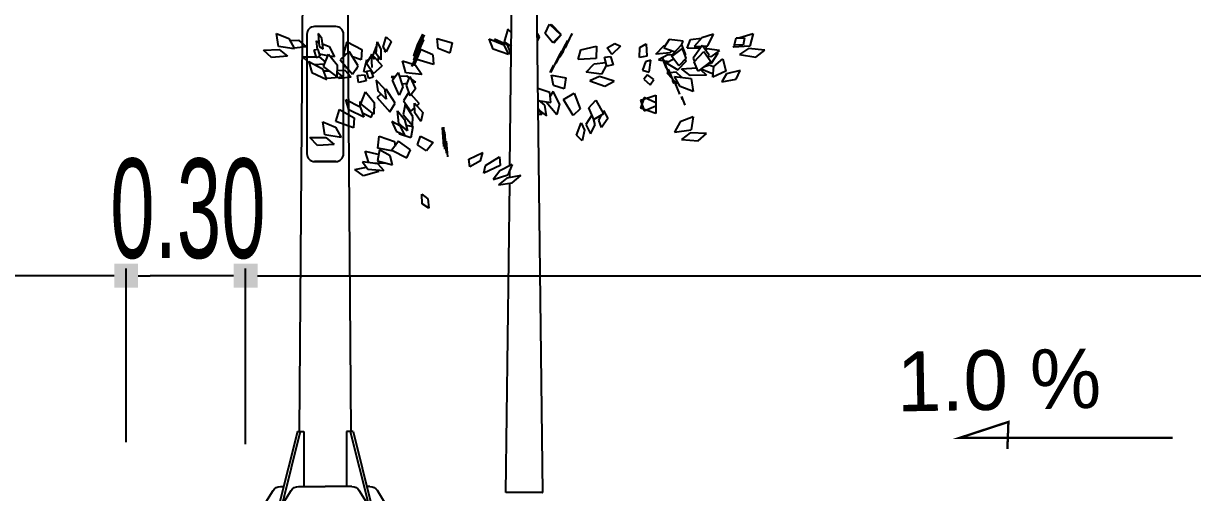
# Model space of a CAD drawing. Header units: millimetres. Extents: x 563079 to 571925, y 2063830 to 2067381.
# Drawn here: x 571045.14 to 571074.51, y 2066917.4 to 2066929.2 of the extents above; entities that cross this region are included whole.
import ezdxf

# ---------------------------------------------------------------- set-up
doc = ezdxf.new("R2010")
doc.units = ezdxf.units.MM
doc.header["$MEASUREMENT"] = 0
for name, color, linetype in [('CONGDOC', 4, 'Continuous'), ('MATCATDUONG', 8, 'Continuous'), ('MC', 7, 'Continuous'), ('moi', 7, 'Continuous'), ('SO', 48, 'Continuous')]:
    doc.layers.add(name, color=color, linetype=linetype)
doc.styles.add('CHUKICHTHUOC', font='', dxfattribs={"width": 0.7})
doc.styles.add('KTEN', font='')
doc.styles.add('TIEUDE', font='', dxfattribs={"width": 0.8})
doc.styles.get('CHUKICHTHUOC').set_extended_font_data('.VnArial NarrowH')
doc.styles.get('KTEN').set_extended_font_data('.VnAvantH')
doc.styles.get('TIEUDE').set_extended_font_data('.VnAvantH')
doc.dimstyles.new('DIM3', dxfattribs={"dimscale": 1.2, "dimtxt": 1.2, "dimasz": 0.4, "dimexe": 0, "dimexo": 0, "dimgap": 0.3, "dimtad": 1, "dimzin": 0, "dimdsep": 46, "dimtxsty": 'TIEUDE', "dimblk1": 'BOXFILLED', "dimblk2": 'BOXFILLED', "dimsah": 1, "dimcen": 0.09, "dimdle": 0.8, "dimclrd": 9, "dimclre": 9, "dimclrt": 7, "dimadec": 1, "dimazin": 0, "dimtfac": 1, "dimtmove": 2, "dimatfit": 3, "dimldrblk": 'BOXFILLED', "dimfxl": 1, "dimtolj": 1, "dimtzin": 0, "dimarcsym": 0})
doc.dimstyles.new('TNDH', dxfattribs={"dimscale": 0, "dimtxt": 2.5, "dimasz": 0.6, "dimexe": 0.18, "dimexo": 0.0625, "dimgap": 0.2, "dimtad": 1, "dimlfac": 0.1, "dimzin": 0, "dimdsep": 46, "dimtxsty": 'CHUKICHTHUOC', "dimblk": 'BOXFILLED', "dimcen": 0.09, "dimclrd": 8, "dimclre": 8, "dimclrt": 4, "dimadec": 0, "dimazin": 0, "dimtfac": 1, "dimtofl": 0, "dimtmove": 2, "dimatfit": 3, "dimfxl": 1, "dimtolj": 1, "dimtzin": 0, "dimarcsym": 2})

# ---------------------------------------------------------------- blocks, each defined once
blk = doc.blocks.new('_BoxFilled')
at = {"color": 0, "linetype": 'ByBlock', "lineweight": -2}
blk.add_line((-0.5, 0), (-1, 0), dxfattribs=at)
at = {"color": 0, "linetype": 'ByBlock'}
blk.add_solid([(-0.5, 0.5), (0.5, 0.5), (-0.5, -0.5), (0.5, -0.5)], dxfattribs=at)
blk = doc.blocks.new('*D127')
at = {"layer": 'CONGDOC', "color": 8, "linetype": 'Continuous', "lineweight": -2, "transparency": 16777216}
for p, q in [((570947.726, 2066918.124), (570947.726, 2066923.035)), ((571047.726, 2066919.683), (571047.726, 2066923.035)), ((571047.126, 2066922.855), (570948.326, 2066922.855))]:
    blk.add_line(p, q, dxfattribs=at)
at = {"layer": 'Defpoints', "color": 0, "linetype": 'Continuous', "transparency": 16777216}
for p in [(570947.726, 2066922.855), (571047.726, 2066919.62), (570947.726, 2066918.062)]:
    blk.add_point(p, dxfattribs=at)
at = {"layer": 'CONGDOC', "color": 8, "linetype": 'Continuous', "lineweight": -2, "transparency": 16777216, "xscale": 0.6, "yscale": 0.6, "zscale": 0.6, "rotation": 180}
blk.add_blockref('_BoxFilled', (570947.726, 2066922.855), dxfattribs=at)
at = {"layer": 'CONGDOC', "color": 8, "linetype": 'Continuous', "lineweight": -2, "transparency": 16777216, "xscale": 0.6, "yscale": 0.6, "zscale": 0.6}
blk.add_blockref('_BoxFilled', (571047.726, 2066922.855), dxfattribs=at)
at = {"layer": 'CONGDOC', "color": 4, "linetype": 'Continuous', "transparency": 16777216, "insert": (570997.726, 2066924.331), "char_height": 2.5, "attachment_point": 5, "style": 'CHUKICHTHUOC'}
blk.add_mtext('\\A1;10.00', dxfattribs=at)
blk = doc.blocks.new('fasfsfsdf')
at = {"color": 99, "linetype": 'ByBlock'}
for p, q in [((596094.649, 2065615.091), (596094.559, 2065622.848)), ((596093.997, 2065620.861), (596093.831, 2065606.878)), ((596093.365, 2065618.388), (596093.602, 2065618.645)), ((596093.655, 2065618.652), (596093.374, 2065618.385)), ((596093.602, 2065618.645), (596093.612, 2065618.613)), ((596093.769, 2065618.413), (596093.655, 2065618.652)), ((596094.606, 2065618.424), (596094.706, 2065618.524)), ((596094.616, 2065618.431), (596094.606, 2065618.452)), ((596094.706, 2065618.524), (596094.797, 2065618.21)), ((596088.874, 2065618.313), (596088.541, 2065618.413)), ((596088.541, 2065618.413), (596088.622, 2065618.099)), ((596088.964, 2065618.303), (596088.755, 2065618.31)), ((596088.755, 2065618.31), (596088.788, 2065618.124)), ((596088.788, 2065618.124), (596089.012, 2065618.135)), ((596088.879, 2065618.303), (596088.874, 2065618.313)), ((596089.012, 2065618.135), (596088.964, 2065618.303)), ((596089.04, 2065618.074), (596088.998, 2065618.131)), ((596089.678, 2065618.106), (596089.535, 2065618.395)), ((596089.535, 2065618.395), (596089.83, 2065618.306)), ((596089.83, 2065618.306), (596090.025, 2065618.085)), ((596090.116, 2065618.267), (596089.835, 2065618.295)), ((596090.196, 2065618.046), (596090.116, 2065618.267)), ((596090.301, 2065618.22), (596090.648, 2065618.263)), ((596090.339, 2065618.121), (596090.301, 2065618.22)), ((596090.648, 2065618.263), (596090.786, 2065618.053)), ((596091.224, 2065618.156), (596091.21, 2065617.846)), ((596091.386, 2065618.064), (596091.224, 2065618.156)), ((596092.014, 2065618.167), (596091.876, 2065618.099)), ((596092.204, 2065618.053), (596092.014, 2065618.167)), ((596093.193, 2065618.178), (596093.084, 2065618.417)), ((596093.084, 2065618.417), (596093.151, 2065618.295)), ((596093.151, 2065618.295), (596093.265, 2065618.053)), ((596093.293, 2065618.056), (596093.193, 2065618.238)), ((596093.317, 2065617.967), (596093.193, 2065618.238)), ((596093.265, 2065618.053), (596093.193, 2065618.178)), ((596093.55, 2065618.178), (596093.365, 2065618.388)), ((596093.374, 2065618.385), (596093.569, 2065618.178)), ((596093.55, 2065618.178), (596093.555, 2065618.188)), ((596093.569, 2065618.178), (596093.769, 2065618.413)), ((596093.969, 2065618.413), (596093.912, 2065618.328)), ((596093.912, 2065618.328), (596093.964, 2065618.22)), ((596093.959, 2065618.328), (596093.964, 2065618.338)), ((596093.964, 2065618.31), (596093.959, 2065618.328)), ((596094.797, 2065618.21), (596094.611, 2065618.092)), ((596094.716, 2065618.131), (596094.625, 2065617.899)), ((596094.716, 2065618.131), (596095.034, 2065618.27)), ((596095.168, 2065618.281), (596094.801, 2065618.128)), ((596095.034, 2065618.27), (596095.015, 2065618.217)), ((596095.072, 2065618.024), (596095.168, 2065618.281)), ((596096.481, 2065618.292), (596096.1, 2065618.181)), ((596096.1, 2065618.181), (596096.157, 2065617.924)), ((596096.452, 2065618.042), (596096.481, 2065618.292)), ((596096.899, 2065618.217), (596096.794, 2065618.381)), ((596096.923, 2065618.078), (596096.794, 2065618.381)), ((596096.98, 2065617.878), (596096.809, 2065618.256)), ((596096.809, 2065618.256), (596096.871, 2065618.196)), ((596096.966, 2065618.146), (596096.842, 2065618.395)), ((596096.842, 2065618.395), (596096.942, 2065618.103)), ((596097.061, 2065617.857), (596096.966, 2065618.146)), ((596097.76, 2065618.328), (596097.637, 2065618.213)), ((596097.637, 2065618.213), (596097.755, 2065617.956)), ((596097.836, 2065618.074), (596097.76, 2065618.328)), ((596097.989, 2065618.206), (596097.893, 2065618.014)), ((596098.012, 2065617.907), (596097.989, 2065618.206)), ((596098.735, 2065618.206), (596098.374, 2065618.014)), ((596098.821, 2065617.907), (596098.735, 2065618.206)), ((596099.359, 2065618.16), (596099.187, 2065618.088)), ((596099.34, 2065618.031), (596099.378, 2065618.288)), ((596099.378, 2065618.288), (596099.463, 2065618.413)), ((596099.463, 2065618.413), (596099.444, 2065618.088)), ((596099.511, 2065618.228), (596099.449, 2065618.199)), ((596099.482, 2065618.01), (596099.511, 2065618.228)), ((596099.963, 2065618.249), (596099.768, 2065618.078)), ((596100.172, 2065618.238), (596099.963, 2065618.249)), ((596100.201, 2065618.288), (596100.063, 2065618.031)), ((596100.515, 2065618.413), (596100.201, 2065618.288)), ((596100.462, 2065618.088), (596100.515, 2065618.413)), ((596088.251, 2065617.996), (596088.655, 2065618.035)), ((596088.47, 2065617.821), (596088.251, 2065617.996)), ((596088.883, 2065617.885), (596088.47, 2065617.821)), ((596088.622, 2065618.099), (596089.04, 2065618.074)), ((596088.655, 2065618.035), (596088.883, 2065617.885)), ((596089.388, 2065617.985), (596089.706, 2065618.028)), ((596089.388, 2065617.985), (596089.606, 2065617.828)), ((596089.587, 2065617.667), (596089.421, 2065617.928)), ((596089.421, 2065617.928), (596089.469, 2065617.924)), ((596089.778, 2065617.967), (596089.602, 2065617.714)), ((596089.606, 2065617.828), (596089.673, 2065617.839)), ((596089.645, 2065617.874), (596089.825, 2065618.117)), ((596089.683, 2065617.832), (596089.645, 2065617.874)), ((596089.811, 2065618.096), (596089.678, 2065618.106)), ((596089.706, 2065618.028), (596089.74, 2065618.003)), ((596089.721, 2065618.031), (596089.711, 2065618.103)), ((596089.721, 2065618.031), (596089.759, 2065618.031)), ((596090.02, 2065617.7), (596089.778, 2065617.967)), ((596089.825, 2065618.117), (596090.049, 2065617.796)), ((596090.025, 2065618.085), (596089.84, 2065618.096)), ((596089.878, 2065618.035), (596090.196, 2065618.046)), ((596090.22, 2065617.796), (596090.315, 2065618.042)), ((596090.339, 2065618.128), (596090.244, 2065617.882)), ((596090.249, 2065617.871), (596090.244, 2065617.882)), ((596090.582, 2065617.835), (596090.315, 2065618.042)), ((596090.339, 2065618.128), (596090.591, 2065617.864)), ((596090.41, 2065617.607), (596090.582, 2065617.835)), ((596090.786, 2065618.053), (596090.496, 2065617.956)), ((596090.591, 2065617.864), (596090.572, 2065617.839)), ((596090.582, 2065617.871), (596090.686, 2065617.882)), ((596090.586, 2065617.985), (596090.625, 2065617.928)), ((596090.625, 2065617.928), (596090.986, 2065617.896)), ((596090.686, 2065617.882), (596090.919, 2065617.75)), ((596090.781, 2065618.103), (596090.743, 2065618.11)), ((596090.986, 2065617.896), (596090.781, 2065618.103)), ((596091.21, 2065617.846), (596091.395, 2065617.814)), ((596091.395, 2065617.814), (596091.386, 2065618.064)), ((596091.876, 2065618.099), (596092.094, 2065617.892)), ((596092.123, 2065617.839), (596092.061, 2065617.632)), ((596092.094, 2065617.892), (596092.204, 2065618.053)), ((596092.275, 2065617.817), (596092.123, 2065617.839)), ((596092.87, 2065618.003), (596092.475, 2065618.096)), ((596092.475, 2065618.096), (596092.48, 2065617.789)), ((596092.936, 2065617.76), (596092.87, 2065618.003)), ((596093.403, 2065617.824), (596093.293, 2065618.056)), ((596093.317, 2065617.967), (596093.403, 2065617.824)), ((596093.417, 2065617.853), (596093.35, 2065617.971)), ((596093.35, 2065617.971), (596093.488, 2065617.675)), ((596093.531, 2065617.618), (596093.417, 2065617.853)), ((596094.625, 2065617.899), (596094.701, 2065617.924)), ((596094.801, 2065618.128), (596094.682, 2065617.889)), ((596094.682, 2065617.889), (596095.072, 2065618.024)), ((596096.157, 2065617.924), (596096.452, 2065618.042)), ((596096.59, 2065617.878), (596096.571, 2065617.639)), ((596096.59, 2065617.878), (596096.913, 2065618.024)), ((596097.032, 2065617.66), (596096.89, 2065618.006)), ((596096.89, 2065618.006), (596096.975, 2065617.882)), ((596096.923, 2065618.078), (596097.056, 2065617.839)), ((596096.942, 2065618.103), (596097.061, 2065617.857)), ((596097.07, 2065617.757), (596096.98, 2065617.878)), ((596096.985, 2065617.964), (596097.07, 2065617.757)), ((596097.113, 2065617.585), (596096.99, 2065617.86)), ((596096.994, 2065617.949), (596096.994, 2065617.939)), ((596097.056, 2065617.839), (596097.009, 2065617.953)), ((596097.755, 2065617.956), (596097.836, 2065618.074)), ((596097.793, 2065617.949), (596097.77, 2065617.981)), ((596097.793, 2065617.949), (596097.779, 2065617.992)), ((596098.122, 2065617.899), (596097.86, 2065617.6)), ((596097.893, 2065618.014), (596097.893, 2065617.757)), ((596097.893, 2065617.757), (596098.012, 2065617.907)), ((596097.998, 2065618.071), (596098.008, 2065618.088)), ((596098.008, 2065618.088), (596098.098, 2065617.874)), ((596098.05, 2065617.76), (596098.136, 2065617.885)), ((596098.131, 2065617.878), (596098.122, 2065617.899)), ((596098.136, 2065617.885), (596098.122, 2065617.56)), ((596098.131, 2065617.874), (596098.255, 2065617.671)), ((596098.374, 2065618.014), (596098.383, 2065617.757)), ((596098.464, 2065617.607), (596098.688, 2065617.964)), ((596098.688, 2065617.964), (596098.916, 2065617.753)), ((596098.769, 2065617.889), (596098.821, 2065617.907)), ((596098.788, 2065617.864), (596098.826, 2065617.885)), ((596098.826, 2065617.885), (596098.816, 2065617.839)), ((596099.211, 2065617.896), (596098.992, 2065617.625)), ((596099.187, 2065618.088), (596099.059, 2065617.828)), ((596099.059, 2065617.828), (596099.173, 2065617.846)), ((596099.33, 2065617.589), (596099.211, 2065617.896)), ((596099.225, 2065617.857), (596099.43, 2065617.896)), ((596099.444, 2065618.088), (596099.34, 2065618.031)), ((596099.416, 2065617.846), (596099.468, 2065618.014)), ((596099.52, 2065617.81), (596099.416, 2065617.846)), ((596099.468, 2065618.014), (596099.573, 2065617.999)), ((596099.573, 2065617.999), (596099.52, 2065617.81)), ((596099.768, 2065618.078), (596100.072, 2065618.046)), ((596100.063, 2065618.031), (596100.462, 2065618.088)), ((596100.139, 2065618.042), (596100.148, 2065618.042)), ((596100.148, 2065618.042), (596100.148, 2065618.042)), ((596100.443, 2065618.014), (596100.239, 2065617.846)), ((596100.239, 2065617.846), (596100.643, 2065617.81)), ((596100.838, 2065617.999), (596100.443, 2065618.014)), ((596100.643, 2065617.81), (596100.838, 2065617.999)), ((596089.302, 2065617.782), (596089.231, 2065617.471)), ((596089.526, 2065617.589), (596089.302, 2065617.782)), ((596089.64, 2065617.625), (596089.526, 2065617.582)), ((596089.554, 2065617.321), (596089.526, 2065617.589)), ((596089.645, 2065617.678), (596089.587, 2065617.667)), ((596089.602, 2065617.714), (596089.92, 2065617.468)), ((596089.763, 2065617.585), (596089.64, 2065617.625)), ((596089.92, 2065617.468), (596090.02, 2065617.7)), ((596090.339, 2065617.525), (596089.959, 2065617.557)), ((596090.049, 2065617.796), (596090.011, 2065617.707)), ((596090.215, 2065617.732), (596090.268, 2065617.746)), ((596090.434, 2065617.5), (596090.215, 2065617.732)), ((596090.22, 2065617.796), (596090.41, 2065617.607)), ((596090.724, 2065617.675), (596090.434, 2065617.5)), ((596090.724, 2065617.675), (596090.534, 2065617.775)), ((596090.919, 2065617.75), (596090.648, 2065617.714)), ((596090.786, 2065617.728), (596090.686, 2065617.464)), ((596090.72, 2065617.546), (596090.82, 2065617.792)), ((596090.82, 2065617.792), (596090.786, 2065617.728)), ((596091.114, 2065617.742), (596091.248, 2065617.703)), ((596091.153, 2065617.443), (596091.114, 2065617.742)), ((596091.248, 2065617.703), (596091.319, 2065617.493)), ((596092.061, 2065617.632), (596092.218, 2065617.593)), ((596092.218, 2065617.593), (596092.275, 2065617.817)), ((596092.228, 2065617.632), (596092.347, 2065617.396)), ((596092.532, 2065617.653), (596092.242, 2065617.685)), ((596092.48, 2065617.789), (596092.936, 2065617.76)), ((596092.737, 2065617.446), (596092.532, 2065617.653)), ((596093.488, 2065617.675), (596093.531, 2065617.618)), ((596093.55, 2065617.621), (596093.541, 2065617.614)), ((596093.541, 2065617.614), (596093.631, 2065617.439)), ((596093.631, 2065617.464), (596093.55, 2065617.621)), ((596096.571, 2065617.639), (596096.99, 2065617.76)), ((596097.023, 2065617.621), (596096.861, 2065617.382)), ((596097.023, 2065617.785), (596097.013, 2065617.828)), ((596097.056, 2065617.632), (596097.023, 2065617.621)), ((596097.032, 2065617.66), (596097.113, 2065617.585)), ((596097.351, 2065617.732), (596097.085, 2065617.643)), ((596097.265, 2065617.425), (596097.351, 2065617.732)), ((596098.074, 2065617.411), (596097.86, 2065617.6)), ((596097.97, 2065617.725), (596097.941, 2065617.817)), ((596098.255, 2065617.671), (596098.074, 2065617.411)), ((596098.245, 2065617.764), (596098.217, 2065617.732)), ((596098.317, 2065617.461), (596098.245, 2065617.764)), ((596098.383, 2065617.757), (596098.602, 2065617.832)), ((596098.602, 2065617.396), (596098.464, 2065617.607)), ((596098.916, 2065617.753), (596098.602, 2065617.396)), ((596098.783, 2065617.56), (596098.735, 2065617.55)), ((596098.783, 2065617.56), (596098.788, 2065617.607)), ((596098.992, 2065617.625), (596099.002, 2065617.336)), ((596099.002, 2065617.336), (596099.33, 2065617.589)), ((596099.444, 2065617.828), (596099.287, 2065617.692)), ((596099.306, 2065617.646), (596099.568, 2065617.632)), ((596099.344, 2065617.51), (596099.701, 2065617.707)), ((596099.444, 2065617.828), (596099.463, 2065617.828)), ((596099.849, 2065617.832), (596099.525, 2065617.828)), ((596099.701, 2065617.707), (596099.625, 2065617.439)), ((596099.687, 2065617.667), (596099.849, 2065617.832)), ((596088.869, 2065617.489), (596089.212, 2065617.403)), ((596088.969, 2065617.264), (596088.869, 2065617.489)), ((596089.331, 2065617.2), (596088.969, 2065617.264)), ((596089.212, 2065617.403), (596089.331, 2065617.2)), ((596089.231, 2065617.471), (596089.554, 2065617.321)), ((596089.545, 2065617.393), (596089.844, 2065617.521)), ((596089.863, 2065617.507), (596089.716, 2065617.371)), ((596089.716, 2065617.371), (596090.125, 2065617.357)), ((596090.101, 2065617.282), (596090.044, 2065616.957)), ((596090.515, 2065617.336), (596090.101, 2065617.282)), ((596090.125, 2065617.357), (596090.339, 2065617.525)), ((596090.334, 2065617.311), (596090.477, 2065617.446)), ((596090.372, 2065617.082), (596090.515, 2065617.336)), ((596090.572, 2065617.279), (596090.472, 2065617.172)), ((596090.477, 2065617.446), (596090.634, 2065617.428)), ((596090.677, 2065617.521), (596090.529, 2065617.161)), ((596090.71, 2065617.425), (596090.586, 2065617.293)), ((596090.62, 2065617.396), (596090.677, 2065617.521)), ((596090.634, 2065617.428), (596090.639, 2065617.428)), ((596090.639, 2065617.428), (596090.71, 2065617.425)), ((596091.034, 2065617.261), (596091.195, 2065617.375)), ((596091.124, 2065617.125), (596091.034, 2065617.261)), ((596091.286, 2065617.264), (596091.124, 2065617.125)), ((596091.319, 2065617.493), (596091.153, 2065617.443)), ((596091.195, 2065617.375), (596091.286, 2065617.264)), ((596092.033, 2065617.221), (596092.399, 2065617.336)), ((596092.347, 2065617.396), (596092.737, 2065617.446)), ((596092.399, 2065617.336), (596092.642, 2065617.229)), ((596093.602, 2065617.368), (596093.246, 2065617.304)), ((596093.246, 2065617.304), (596093.284, 2065617.022)), ((596093.56, 2065617.107), (596093.602, 2065617.368)), ((596093.631, 2065617.439), (596093.631, 2065617.464)), ((596096.861, 2065617.382), (596097.265, 2065617.425)), ((596097.013, 2065617.193), (596097.132, 2065617.275)), ((596097.166, 2065617.339), (596097.023, 2065617.025)), ((596097.251, 2065617.118), (596097.166, 2065617.339)), ((596097.175, 2065617.304), (596097.242, 2065617.346)), ((596097.242, 2065617.346), (596097.422, 2065617.336)), ((596097.46, 2065617.439), (596097.342, 2065617.072)), ((596097.603, 2065617.239), (596097.46, 2065617.439)), ((596097.537, 2065617.329), (596097.632, 2065617.325)), ((596097.632, 2065617.325), (596097.575, 2065617.279)), ((596098.141, 2065617.486), (596098.088, 2065617.318)), ((596098.088, 2065617.318), (596098.193, 2065617.282)), ((596098.25, 2065617.471), (596098.141, 2065617.486)), ((596098.155, 2065617.525), (596098.155, 2065617.482)), ((596098.193, 2065617.282), (596098.25, 2065617.471)), ((596098.236, 2065617.436), (596098.317, 2065617.461)), ((596098.302, 2065617.378), (596098.264, 2065617.225)), ((596098.479, 2065617.357), (596098.302, 2065617.378)), ((596098.45, 2065617.182), (596098.479, 2065617.357)), ((596098.502, 2065617.539), (596098.493, 2065617.507)), ((596098.493, 2065617.507), (596098.521, 2065617.51)), ((596098.635, 2065617.318), (596098.788, 2065617.486)), ((596098.635, 2065617.318), (596098.935, 2065617.282)), ((596098.788, 2065617.486), (596098.997, 2065617.475)), ((596098.997, 2065617.446), (596098.835, 2065617.318)), ((596098.835, 2065617.318), (596099.24, 2065617.282)), ((596098.949, 2065617.307), (596098.935, 2065617.282)), ((596099.33, 2065617.475), (596099.187, 2065617.478)), ((596099.24, 2065617.282), (596099.268, 2065617.307)), ((596099.249, 2065617.257), (596099.344, 2065617.51)), ((596099.625, 2065617.439), (596099.249, 2065617.257)), ((596090.044, 2065616.957), (596090.372, 2065617.082)), ((596090.506, 2065617.179), (596090.391, 2065616.89)), ((596090.472, 2065617.172), (596090.425, 2065617.179)), ((596090.506, 2065617.179), (596090.477, 2065617.111)), ((596090.529, 2065617.161), (596090.563, 2065617.232)), ((596092.27, 2065617.089), (596092.033, 2065617.221)), ((596092.642, 2065617.229), (596092.27, 2065617.089)), ((596093.284, 2065617.022), (596093.56, 2065617.107)), ((596093.407, 2065616.651), (596093.564, 2065616.957)), ((596093.564, 2065616.957), (596093.636, 2065616.84)), ((596093.65, 2065616.929), (596093.95, 2065617.036)), ((596097.013, 2065617.193), (596097.094, 2065617.182)), ((596097.023, 2065617.025), (596097.156, 2065616.85)), ((596097.156, 2065616.85), (596097.251, 2065617.118)), ((596097.365, 2065617.154), (596097.227, 2065617.168)), ((596097.342, 2065617.072), (596097.432, 2065616.865)), ((596097.432, 2065616.865), (596097.603, 2065617.239)), ((596097.532, 2065616.665), (596097.755, 2065617.018)), ((596097.803, 2065617.029), (596097.755, 2065616.768)), ((596097.755, 2065617.018), (596097.793, 2065616.979)), ((596097.755, 2065616.768), (596097.97, 2065616.972)), ((596097.803, 2065617.029), (596098.008, 2065617.243)), ((596098.008, 2065617.243), (596097.97, 2065616.972)), ((596098.264, 2065617.225), (596098.45, 2065617.182)), ((596090.339, 2065616.833), (596090.258, 2065616.615)), ((596090.287, 2065616.708), (596090.258, 2065616.615)), ((596090.315, 2065616.761), (596090.339, 2065616.833)), ((596090.391, 2065616.89), (596090.391, 2065616.897)), ((596091.367, 2065616.74), (596090.986, 2065616.868)), ((596090.986, 2065616.868), (596090.986, 2065616.408)), ((596090.986, 2065616.672), (596091.276, 2065616.808)), ((596091.276, 2065616.808), (596091.367, 2065616.536)), ((596091.367, 2065616.74), (596091.276, 2065616.469)), ((596092.494, 2065616.74), (596092.299, 2065616.394)), ((596092.67, 2065616.547), (596092.494, 2065616.74)), ((596093.036, 2065616.918), (596092.889, 2065616.526)), ((596093.303, 2065616.761), (596093.036, 2065616.918)), ((596093.065, 2065616.351), (596093.303, 2065616.761)), ((596093.469, 2065616.372), (596093.74, 2065616.686)), ((596093.621, 2065616.679), (596093.65, 2065616.929)), ((596093.945, 2065616.736), (596093.621, 2065616.679)), ((596093.74, 2065616.686), (596093.731, 2065616.697)), ((596093.774, 2065616.611), (596093.912, 2065616.729)), ((596097.047, 2065616.668), (596096.842, 2065616.429)), ((596096.928, 2065616.654), (596097.127, 2065616.886)), ((596097.042, 2065616.422), (596097.047, 2065616.668)), ((596097.323, 2065616.726), (596097.142, 2065616.465)), ((596097.189, 2065616.943), (596097.323, 2065616.726)), ((596097.67, 2065616.451), (596097.532, 2065616.665)), ((596097.984, 2065616.808), (596097.67, 2065616.451)), ((596097.984, 2065616.808), (596097.889, 2065616.893)), ((596098.274, 2065616.95), (596098.06, 2065616.679)), ((596098.06, 2065616.679), (596098.069, 2065616.39)), ((596098.398, 2065616.647), (596098.274, 2065616.95)), ((596098.412, 2065616.711), (596098.374, 2065616.697)), ((596098.769, 2065616.761), (596098.412, 2065616.569)), ((596098.412, 2065616.569), (596098.412, 2065616.711)), ((596098.693, 2065616.494), (596098.769, 2065616.761)), ((596091.276, 2065616.469), (596090.986, 2065616.601)), ((596090.986, 2065616.408), (596091.367, 2065616.536)), ((596092.299, 2065616.479), (596092.194, 2065616.28)), ((596092.318, 2065616.433), (596092.299, 2065616.479)), ((596092.299, 2065616.394), (596092.546, 2065616.258)), ((596092.546, 2065616.258), (596092.67, 2065616.547)), ((596092.889, 2065616.526), (596093.065, 2065616.351)), ((596093.407, 2065616.651), (596093.469, 2065616.372)), ((596093.731, 2065616.347), (596093.774, 2065616.611)), ((596093.931, 2065616.501), (596093.731, 2065616.347)), ((596093.945, 2065616.519), (596093.845, 2065616.379)), ((596093.845, 2065616.379), (596093.945, 2065616.376)), ((596093.945, 2065616.376), (596093.954, 2065616.376)), ((596093.954, 2065616.376), (596093.969, 2065616.376)), ((596096.842, 2065616.429), (596096.89, 2065616.208)), ((596096.89, 2065616.208), (596097.042, 2065616.422)), ((596096.928, 2065616.654), (596096.985, 2065616.597)), ((596097.142, 2065616.465), (596097.042, 2065616.551)), ((596097.089, 2065616.333), (596097.284, 2065616.629)), ((596097.332, 2065616.383), (596097.094, 2065616.101)), ((596097.284, 2065616.629), (596097.332, 2065616.383)), ((596097.475, 2065616.472), (596097.299, 2065616.255)), ((596097.441, 2065616.155), (596097.475, 2065616.472)), ((596098.041, 2065616.572), (596098.06, 2065616.579)), ((596098.065, 2065616.501), (596098.041, 2065616.572)), ((596098.069, 2065616.39), (596098.398, 2065616.647)), ((596098.136, 2065616.305), (596098.093, 2065616.412)), ((596098.136, 2065616.305), (596098.35, 2065616.415)), ((596098.412, 2065616.569), (596098.317, 2065616.315)), ((596098.317, 2065616.315), (596098.693, 2065616.494)), ((596098.93, 2065616.504), (596098.564, 2065616.297)), ((596099.026, 2065616.208), (596098.93, 2065616.504)), ((596090.044, 2065616.319), (596090.101, 2065615.994)), ((596090.044, 2065616.319), (596090.372, 2065616.194)), ((596090.372, 2065616.194), (596090.515, 2065615.937)), ((596092.194, 2065616.28), (596092.347, 2065616.055)), ((596092.347, 2065616.055), (596092.413, 2065616.24)), ((596092.413, 2065616.24), (596092.351, 2065616.362)), ((596092.508, 2065616.119), (596092.551, 2065616.276)), ((596092.623, 2065615.891), (596092.508, 2065616.119)), ((596092.589, 2065616.365), (596092.746, 2065616.13)), ((596092.746, 2065616.13), (596092.623, 2065615.891)), ((596092.865, 2065616.169), (596092.779, 2065615.983)), ((596092.979, 2065615.862), (596092.865, 2065616.169)), ((596097.094, 2065616.101), (596097.089, 2065616.333)), ((596097.256, 2065616.108), (596097.089, 2065616.08)), ((596097.089, 2065616.08), (596097.137, 2065615.798)), ((596097.299, 2065616.255), (596097.223, 2065615.973)), ((596097.223, 2065615.973), (596097.441, 2065616.155)), ((596097.289, 2065615.862), (596097.403, 2065616.083)), ((596097.403, 2065616.083), (596097.617, 2065616.201)), ((596097.46, 2065616.144), (596097.418, 2065616.137)), ((596097.456, 2065616.112), (596097.46, 2065616.144)), ((596097.617, 2065616.201), (596097.508, 2065615.962)), ((596098.564, 2065616.297), (596098.583, 2065616.044)), ((596098.583, 2065616.044), (596099.026, 2065616.208)), ((596099.349, 2065616.198), (596099.03, 2065616.062)), ((596099.301, 2065615.873), (596099.349, 2065616.198)), ((596089.716, 2065615.905), (596090.125, 2065615.919)), ((596089.92, 2065615.716), (596089.716, 2065615.905)), ((596090.515, 2065615.937), (596090.101, 2065615.994)), ((596090.125, 2065615.919), (596090.339, 2065615.752)), ((596092.779, 2065615.983), (596092.832, 2065615.719)), ((596092.832, 2065615.719), (596092.979, 2065615.862)), ((596096.247, 2065615.409), (596096.285, 2065615.948)), ((596096.319, 2065616.066), (596096.285, 2065615.509)), ((596096.309, 2065615.83), (596096.319, 2065616.066)), ((596096.314, 2065615.573), (596096.347, 2065616.055)), ((596096.324, 2065615.78), (596096.314, 2065615.573)), ((596096.894, 2065615.834), (596096.576, 2065615.673)), ((596096.971, 2065615.62), (596096.894, 2065615.834)), ((596097.137, 2065615.798), (596097.422, 2065615.884)), ((596097.508, 2065615.962), (596097.289, 2065615.862)), ((596097.422, 2065615.884), (596097.427, 2065615.923)), ((596097.931, 2065615.837), (596097.551, 2065615.705)), ((596097.97, 2065615.53), (596097.931, 2065615.837)), ((596099.03, 2065616.062), (596098.892, 2065615.805)), ((596098.892, 2065615.805), (596099.301, 2065615.873)), ((596099.273, 2065615.801), (596099.068, 2065615.623)), ((596099.677, 2065615.801), (596099.273, 2065615.801)), ((596099.482, 2065615.602), (596099.677, 2065615.801)), ((596090.339, 2065615.752), (596089.92, 2065615.716)), ((596096.252, 2065615.712), (596096.219, 2065615.313)), ((596096.285, 2065615.509), (596096.295, 2065615.734)), ((596096.576, 2065615.673), (596096.742, 2065615.47)), ((596096.742, 2065615.47), (596096.971, 2065615.62)), ((596097.151, 2065615.495), (596097.446, 2065615.709)), ((596097.237, 2065615.291), (596097.151, 2065615.495)), ((596097.446, 2065615.709), (596097.617, 2065615.48)), ((596097.551, 2065615.705), (596097.537, 2065615.584)), ((596097.575, 2065615.459), (596097.97, 2065615.53)), ((596097.66, 2065615.341), (596097.927, 2065615.491)), ((596097.927, 2065615.491), (596097.974, 2065615.22)), ((596099.068, 2065615.623), (596099.482, 2065615.602)), ((596094.911, 2065615.316), (596094.892, 2065615.102)), ((596095.267, 2065615.102), (596094.911, 2065615.316)), ((596095.386, 2065615.22), (596095.334, 2065615.423)), ((596095.681, 2065615.259), (596095.334, 2065615.423)), ((596095.386, 2065615.22), (596095.658, 2065615.067)), ((596095.658, 2065615.067), (596095.681, 2065615.259)), ((596097.617, 2065615.48), (596097.237, 2065615.291)), ((596097.603, 2065615.113), (596097.66, 2065615.341)), ((596097.974, 2065615.22), (596097.603, 2065615.113)), ((596097.965, 2065615.384), (596097.946, 2065615.363)), ((596098.288, 2065615.455), (596097.965, 2065615.384)), ((596097.97, 2065615.138), (596098.355, 2065615.191)), ((596098.193, 2065615.166), (596098.288, 2065615.455)), ((596098.355, 2065615.191), (596098.222, 2065615.006)), ((596094.597, 2065615.12), (596094.706, 2065614.863)), ((596094.597, 2065615.12), (596094.901, 2065614.967)), ((596094.654, 2065614.792), (596094.649, 2065614.988)), ((596094.892, 2065615.102), (596095.306, 2065614.906)), ((596094.901, 2065614.967), (596095.068, 2065614.745)), ((596095.306, 2065614.906), (596095.267, 2065615.102)), ((596097.803, 2065615.17), (596097.793, 2065615.156)), ((596097.793, 2065615.156), (596098.046, 2065615.149)), ((596097.97, 2065615.138), (596097.817, 2065614.97)), ((596098.222, 2065615.006), (596097.817, 2065614.97)), ((596098.012, 2065614.984), (596097.941, 2065614.945)), ((596097.941, 2065614.945), (596098.326, 2065614.842)), ((596098.545, 2065614.999), (596098.255, 2065615.056)), ((596098.326, 2065614.842), (596098.545, 2065614.999)), ((596094.592, 2065614.663), (596094.378, 2065614.845)), ((596094.378, 2065614.845), (596094.725, 2065614.781)), ((596094.939, 2065614.613), (596094.592, 2065614.663)), ((596094.654, 2065614.653), (596094.644, 2065614.653)), ((596094.754, 2065606.878), (596094.654, 2065614.653)), ((596095.068, 2065614.745), (596094.706, 2065614.863)), ((596094.725, 2065614.781), (596094.939, 2065614.613)), ((596096.866, 2065614.378), (596096.714, 2065614.257)), ((596096.852, 2065614.132), (596096.866, 2065614.378)), ((596096.714, 2065614.257), (596096.685, 2065614.028)), ((596096.685, 2065614.028), (596096.852, 2065614.132)), ((596093.831, 2065606.878), (596093.826, 2065606.878)), ((596093.826, 2065606.878), (596094.754, 2065606.878))]:
    blk.add_line(p, q, dxfattribs=at)
blk = doc.blocks.new('*D146')
at = {"layer": 'CONGDOC', "color": 8, "linetype": 'Continuous', "lineweight": -2, "transparency": 16777216}
for p, q in [((571047.726, 2066918.672), (571047.726, 2066923.035)), ((571050.726, 2066918.672), (571050.726, 2066923.035)), ((571050.126, 2066922.855), (571048.326, 2066922.855))]:
    blk.add_line(p, q, dxfattribs=at)
at = {"layer": 'Defpoints', "color": 0, "linetype": 'Continuous', "transparency": 16777216}
for p in [(571047.726, 2066922.855), (571047.726, 2066918.61), (571050.726, 2066918.61)]:
    blk.add_point(p, dxfattribs=at)
at = {"layer": 'CONGDOC', "color": 8, "linetype": 'Continuous', "lineweight": -2, "transparency": 16777216, "xscale": 0.6, "yscale": 0.6, "zscale": 0.6, "rotation": 180}
blk.add_blockref('_BoxFilled', (571047.726, 2066922.855), dxfattribs=at)
at = {"layer": 'CONGDOC', "color": 8, "linetype": 'Continuous', "lineweight": -2, "transparency": 16777216, "xscale": 0.6, "yscale": 0.6, "zscale": 0.6}
blk.add_blockref('_BoxFilled', (571050.726, 2066922.855), dxfattribs=at)
at = {"layer": 'CONGDOC', "color": 4, "linetype": 'Continuous', "transparency": 16777216, "insert": (571049.277, 2066924.532), "char_height": 2.5, "attachment_point": 5, "style": 'CHUKICHTHUOC'}
blk.add_mtext('\\A1;0.30', dxfattribs=at)
blk = doc.blocks.new('DEN3')
at = {"layer": 'MATCATDUONG', "color": 222}
for p, q in [((10943.02, 5254.759, 1.582), (10942.107, 5251.092, 1.582)), ((10943.157, 5254.759, 1.582), (10942.244, 5251.092, 1.582)), ((10943.352, 5254.759, 1.582), (10943.352, 5251.981, 1.582)), ((10945.492, 5254.759, 1.582), (10945.492, 5251.981, 1.582)), ((10945.687, 5254.759, 1.582), (10946.6, 5251.092, 1.582)), ((10945.824, 5254.759, 1.582), (10946.737, 5251.092, 1.582)), ((10941.432, 5251.197, 1.582), (10941.791, 5251.772, 1.582)), ((10942.168, 5251.981, 1.582), (10942.328, 5251.981, 1.582)), ((10942.343, 5251.197, 1.582), (10942.703, 5251.772, 1.582)), ((10942.343, 5251.197, 1.582), (10942.703, 5251.772, 1.582)), ((10943.08, 5251.981, 1.582), (10944.422, 5251.981, 1.582)), ((10943.137, 5251.981, 1.582), (10944.329, 5251.981, 1.582)), ((10945.764, 5251.981, 1.582), (10944.422, 5251.981, 1.582)), ((10945.706, 5251.981, 1.582), (10944.515, 5251.981, 1.582)), ((10946.5, 5251.197, 1.582), (10946.141, 5251.772, 1.582)), ((10946.676, 5251.981, 1.582), (10946.516, 5251.981, 1.582)), ((10947.412, 5251.197, 1.582), (10947.052, 5251.772, 1.582))]:
    blk.add_line(p, q, dxfattribs=at)
at = {"layer": 'MATCATDUONG', "color": 222, "elevation": 1.582}
for points in [[(10945.718, 5254.759), (10945.148, 5329.777, -0.337838), (10960.652, 5350.568), (10973.241, 5353.472), (10972.96, 5354.523), (10959.336, 5351.477, 0.326638), (10943.702, 5330.861), (10943.126, 5254.759)], [(10943.887, 5268.37, -0.414214), (10943.498, 5268.759), (10943.498, 5274.787, -0.414214), (10943.887, 5275.176), (10944.957, 5275.176, -0.414214), (10945.346, 5274.787), (10945.346, 5268.759, -0.414214), (10944.957, 5268.37), (10943.887, 5268.37), (10944.957, 5268.37)]]:
    blk.add_lwpolyline(points, format="xyb", dxfattribs=at)
for points in [[(10943.02, 5254.759), (10943.157, 5254.759), (10943.352, 5254.759)], [(10945.824, 5254.759), (10945.687, 5254.759), (10945.492, 5254.759)]]:
    blk.add_lwpolyline(points, dxfattribs=at)
at = {"layer": 'MATCATDUONG', "color": 222}
for centre, start, end in [((10942.168, 5251.537, 1.582), 90, 147.99462), ((10943.08, 5251.537, 1.582), 90, 147.99462), ((10943.08, 5251.537, 1.582), 90, 147.99462), ((10945.764, 5251.537, 1.582), 32.00538, 90), ((10946.676, 5251.537, 1.582), 32.00538, 90)]:
    blk.add_arc(centre, 0.444, start, end, dxfattribs=at)
blk = doc.blocks.new('*D149')
at = {"layer": 'CONGDOC', "color": 8, "linetype": 'Continuous', "lineweight": -2, "transparency": 16777216}
for p, q in [((571050.726, 2066918.626), (571050.726, 2066923.035)), ((571107.726, 2066921.384), (571107.726, 2066923.035)), ((571051.326, 2066922.855), (571107.126, 2066922.855))]:
    blk.add_line(p, q, dxfattribs=at)
at = {"layer": 'Defpoints', "color": 0, "linetype": 'Continuous', "transparency": 16777216}
for p in [(571107.726, 2066922.855), (571107.726, 2066921.321), (571050.726, 2066918.564)]:
    blk.add_point(p, dxfattribs=at)
at = {"layer": 'CONGDOC', "color": 8, "linetype": 'Continuous', "lineweight": -2, "transparency": 16777216, "xscale": 0.6, "yscale": 0.6, "zscale": 0.6, "rotation": 180}
blk.add_blockref('_BoxFilled', (571050.726, 2066922.855), dxfattribs=at)
at = {"layer": 'CONGDOC', "color": 8, "linetype": 'Continuous', "lineweight": -2, "transparency": 16777216, "xscale": 0.6, "yscale": 0.6, "zscale": 0.6}
blk.add_blockref('_BoxFilled', (571107.726, 2066922.855), dxfattribs=at)
at = {"layer": 'CONGDOC', "color": 4, "linetype": 'Continuous', "transparency": 16777216, "insert": (571079.226, 2066924.331), "char_height": 2.5, "attachment_point": 5, "style": 'CHUKICHTHUOC'}
blk.add_mtext('\\A1;5.70', dxfattribs=at)

msp = doc.modelspace()

# ---------------------------------------------------------------- linework, layer by layer
at = {"layer": 'moi', "linetype": 'Continuous', "const_width": 0.05906}
msp.add_lwpolyline([(571074.01477, 2066918.78443), (571068.67629, 2066918.78443), (571069.88787, 2066919.18157), (571069.86151, 2066918.49955)], dxfattribs=at)

# ---------------------------------------------------------------- block references
at = {"layer": 'MATCATDUONG', "color": 30, "xscale": -0.4983398430049419, "yscale": 0.4983398430049419, "zscale": 0.4983398430049419}
msp.add_blockref('DEN3', (576506.76789, 2064300.28649, -0.78845), dxfattribs=at)
at = {"layer": 'SO', "color": 4, "xscale": -1}
msp.add_blockref('fasfsfsdf', (1167152.01627, 1310.52598), dxfattribs=at)

# ---------------------------------------------------------------- texts
at = {"layer": 'moi', "linetype": 'Continuous', "style": 'KTEN'}
msp.add_text('1.0 %', height=1.5, rotation=1, dxfattribs=at).set_placement((571067.09801, 2066919.4428))

# ---------------------------------------------------------------- dimensions: what is measured, and where the dimension line sits
at = {"layer": 'CONGDOC', "linetype": 'Continuous'}
for base, p1, p2, picture, middle in [((570947.72639, 2066922.85473), (571047.72639, 2066919.62024), (570947.72639, 2066918.06197), '*D127', (570997.72639, 2066924.33116)), ((571107.72639, 2066922.85473), (571050.72639, 2066918.56357), (571107.72639, 2066921.32126), '*D149', (571079.22639, 2066924.33116))]:
    dim = msp.add_linear_dim(base=base, p1=p1, p2=p2, angle=180, dimstyle='TNDH', override={"dimscale": 1}, dxfattribs=at)
    dim.commit()
    dim.dimension.update_dxf_attribs({"geometry": picture, "text_midpoint": middle})
dim = msp.add_linear_dim(base=(571047.72639, 2066922.85473), p1=(571050.72639, 2066918.60988), p2=(571047.72639, 2066918.60988), angle=180, dimstyle='TNDH', override={"dimscale": 1}, dxfattribs=at)
dim.commit()
dim.dimension.update_dxf_attribs({"geometry": '*D146', "text_midpoint": (571049.27673, 2066924.53217), "dimtype": 160})

# ---------------------------------------------------------------- leaders
at = {"layer": 'MC', "color": 9}
msp.add_leader([(571087.71449, 2066908.22826), (571085.46353, 2066930.25701), (571065.25696, 2066930.25701)], dimstyle='DIM3', override={"dimasz": 1.5, "dimgap": 0.3, "dimtad": 0}, dxfattribs=at)

doc.saveas('drawing.dxf')
